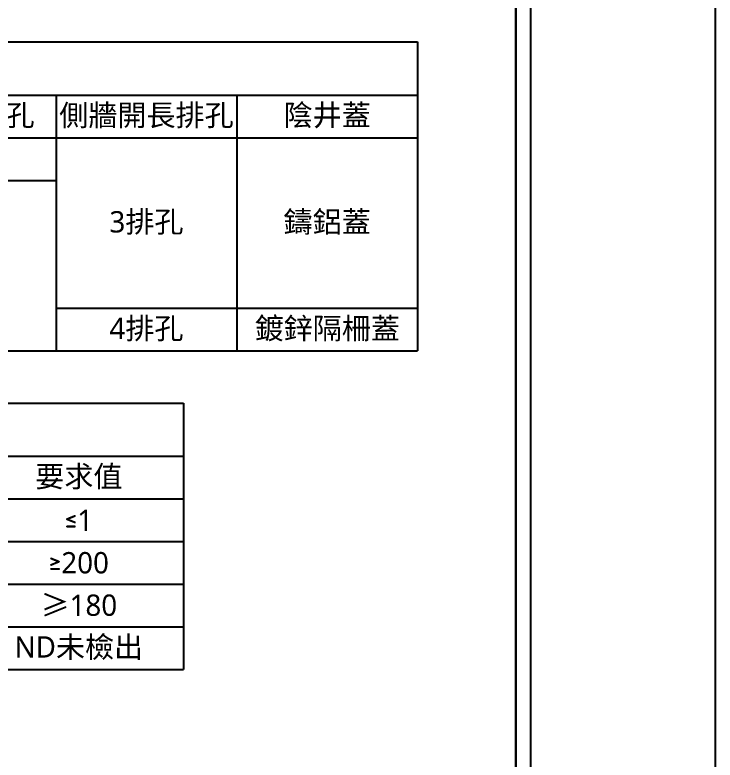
# Model space of a CAD drawing. Header units: millimetres. Extents: x 3083 to 7283, y 1609 to 4579.
# Drawn here: x 6626 to 7283, y 3162 to 3861 of the extents above; entities that cross this region are included whole.
import ezdxf

# ---------------------------------------------------------------- set-up
doc = ezdxf.new("R2010")
doc.units = ezdxf.units.MM
doc.styles.add('微軟正黑體-20', font='Microsoft JhengHei.ttf', dxfattribs={"height": 20})

msp = doc.modelspace()

# ---------------------------------------------------------------- linework, layer by layer
for p, q in [((7283.28, 4578.92), (7283.28, 1608.92)), ((7096.25, 4380.1), (7096.25, 2000.91)), ((7096.25, 1808.65), (7096.25, 4380.1)), ((5966.96, 3835.51, -163.19), (7004.04, 3835.51, -163.19)), ((7004.04, 3835.51, -163.19), (7004.04, 3545.51, -163.19)), ((5966.96, 3785.51, -163.19), (7004.04, 3785.51, -163.19)), ((6664.88, 3785.51, -163.19), (6664.88, 3545.51, -163.19)), ((6834.46, 3785.51, -163.19), (6834.46, 3545.51, -163.19)), ((5966.96, 3745.51, -163.19), (7004.04, 3745.51, -163.19)), ((5966.96, 3705.51, -163.19), (6664.88, 3705.51, -163.19)), ((6664.88, 3585.51, -163.19), (7004.04, 3585.51, -163.19)), ((5966.96, 3545.51, -163.19), (7004.04, 3545.51, -163.19)), ((5966.96, 3496.56, -163.19), (6784.52, 3496.56, -163.19)), ((6784.52, 3496.56, -163.19), (6784.52, 3246.56, -163.19)), ((5966.96, 3446.56, -163.19), (6784.52, 3446.56, -163.19)), ((5966.96, 3406.56, -163.19), (6784.52, 3406.56, -163.19)), ((5966.96, 3366.56, -163.19), (6784.52, 3366.56, -163.19)), ((6359.72, 3326.56, -163.19), (6784.52, 3326.56, -163.19)), ((5966.96, 3286.56, -163.19), (6784.52, 3286.56, -163.19)), ((5966.96, 3246.56, -163.19), (6784.52, 3246.56, -163.19))]:
    msp.add_line(p, q)
at = {"color": 4}
msp.add_line((7110.46, 1794.44), (7110.46, 4394.31), dxfattribs=at)

# ---------------------------------------------------------------- texts
at = {"char_height": 20, "attachment_point": 5, "style": '微軟正黑體-20'}
for s, insert, width in [('{\\fMicrosoft JhengHei|b0|i0|c136|p34;底部圓孔}', (6590.09, 3765.51, -163.19), 143.3469), ('{\\fMicrosoft JhengHei|b0|i0|c136|p34;側牆開長排孔}', (6749.67, 3765.51, -163.19), 163.3469), ('{\\fMicrosoft JhengHei|b0|i0|c136|p34;陰井蓋}', (6919.25, 3765.51, -163.19), 163.3469), ('{\\fMicrosoft JhengHei|b0|i0|c136|p34;3排孔}', (6749.67, 3665.51, -163.19), 163.3469), ('{\\fMicrosoft JhengHei|b0|i0|c136|p34;鑄鋁蓋}', (6919.25, 3665.51, -163.19), 163.3469), ('{\\fMicrosoft JhengHei|b0|i0|c136|p34;4排孔}', (6749.67, 3565.51, -163.19), 163.3469), ('{\\fMicrosoft JhengHei|b0|i0|c136|p34;鍍鋅隔柵蓋}', (6919.25, 3565.51, -163.19), 163.3469), ('{\\fMicrosoft JhengHei|b0|i0|c136|p34;要求值}', (6686.23, 3426.56, -163.19), 190.3326), ('≤1', (6686.23, 3386.56, -163.19), 190.3326), ('≥200', (6686.23, 3346.56, -163.19), 190.3326), ('{\\fSimSun|b0|i0|c134|p2;≥\\fMicrosoft JhengHei|b0|i0|c136|p34;180}', (6686.23, 3306.56, -163.19), 190.3326), ('{\\fMicrosoft JhengHei|b0|i0|c136|p34;ND未檢出}', (6686.23, 3266.56, -163.19), 190.3326)]:
    msp.add_mtext(s, dxfattribs=dict(at, insert=insert, width=width))

doc.saveas('drawing.dxf')
